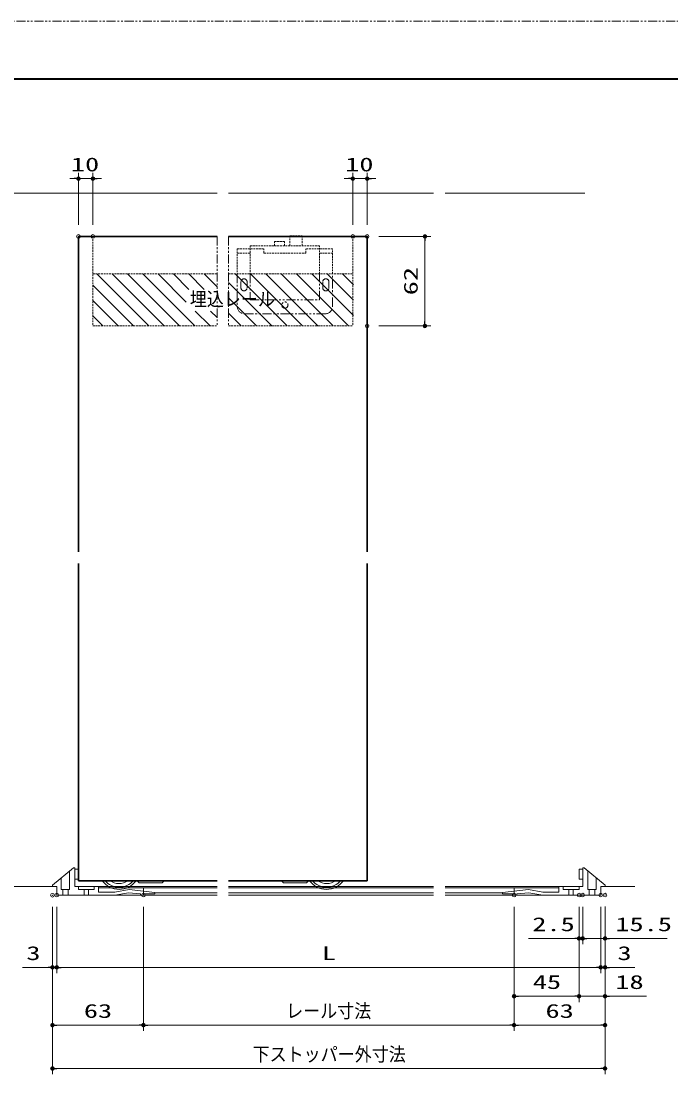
# Model space of a CAD drawing. Units: millimetres, scale not verified. Extents: x -1306 to 1306, y -607 to 607.
# Drawn here: x -691 to -241, y -144 to 594 of the extents above; entities that cross this region are included whole.
import ezdxf
from ezdxf.enums import TextEntityAlignment as Align

# ---------------------------------------------------------------- set-up
doc = ezdxf.new("R2010")
doc.units = ezdxf.units.MM
doc.header["$LTSCALE"] = 5
doc.header["$PDMODE"] = 32
doc.header["$PDSIZE"] = 2.5
doc.linetypes.add('USER1', pattern=[2.5, 1.25, -0.25, 0.25, -0.25, 0.25, -0.25])
doc.linetypes.add('USER2', pattern=[0.375, 0.25, -0.125])
for name, color, linetype, lineweight in [('0-1_線(黄)', 2, 'Continuous', 15), ('0-3_陰線', 1, 'USER1', 9), ('0-A_点線(青)', 4, 'USER2', 9), ('0-B_点線(水)', 4, 'USER2', 9), ('0-D_線(白)', 7, 'Continuous', 30), ('1-0_線(水)', 4, 'Continuous', 9), ('1-1_寸法線', 3, 'Continuous', 13), ('1-2_ハッチング', 6, 'Continuous', 9), ('1-4_DEFPOINTS', 7, 'Continuous', 5), ('1-5_0', 3, 'Continuous', 25), ('1-8_図面枠', 7, 'Continuous', 35)]:
    doc.layers.add(name, color=color, linetype=linetype, lineweight=lineweight)
doc.styles.add('ＭＳ ゴシック', font='')
doc.styles.get('ＭＳ ゴシック').set_extended_font_data('MS Gothic')

# ---------------------------------------------------------------- blocks, each defined once
blk = doc.blocks.new('_DOT')
at = {"layer": '1-5_0'}
blk.add_line((-2.5, 0), (-5, 0), dxfattribs=at)
for points in [[(0, 0), (-2.5, 0), (-2.48, 0.313)], [(0, 0), (-2.48, -0.313), (-2.5, 0)], [(0, 0), (-2.48, 0.313), (-2.421, 0.622)], [(0, 0), (-2.421, -0.622), (-2.48, -0.313)], [(0, 0), (-2.421, 0.622), (-2.324, 0.92)], [(0, 0), (-2.324, -0.92), (-2.421, -0.622)], [(0, 0), (-2.324, 0.92), (-2.191, 1.204)], [(0, 0), (-2.191, -1.204), (-2.324, -0.92)], [(0, 0), (-2.191, 1.204), (-2.023, 1.469)], [(0, 0), (-2.023, -1.469), (-2.191, -1.204)], [(0, 0), (-2.023, 1.469), (-1.822, 1.711)], [(0, 0), (-1.822, -1.711), (-2.023, -1.469)], [(0, 0), (-1.822, 1.711), (-1.594, 1.926)], [(0, 0), (-1.594, -1.926), (-1.822, -1.711)], [(0, 0), (-1.594, 1.926), (-1.34, 2.111)], [(0, 0), (-1.34, -2.111), (-1.594, -1.926)], [(0, 0), (-1.34, 2.111), (-1.064, 2.262)], [(0, 0), (-1.064, -2.262), (-1.34, -2.111)], [(0, 0), (-1.064, 2.262), (-0.773, 2.378)], [(0, 0), (-0.773, -2.378), (-1.064, -2.262)], [(0, 0), (-0.773, 2.378), (-0.468, 2.456)], [(0, 0), (-0.468, -2.456), (-0.773, -2.378)], [(0, 0), (-0.468, 2.456), (-0.157, 2.495)], [(0, 0), (-0.157, -2.495), (-0.468, -2.456)], [(0, 0), (-0.157, 2.495), (0.157, 2.495)], [(0, 0), (0.157, -2.495), (-0.157, -2.495)], [(0, 0), (0.157, 2.495), (0.468, 2.456)], [(0, 0), (0.468, 2.456), (0.773, 2.378)], [(0, 0), (0.773, 2.378), (1.064, 2.262)], [(0, 0), (1.064, 2.262), (1.34, 2.111)], [(0, 0), (1.34, 2.111), (1.594, 1.926)], [(0, 0), (1.594, 1.926), (1.822, 1.711)], [(0, 0), (1.822, 1.711), (2.023, 1.469)], [(0, 0), (2.023, 1.469), (2.191, 1.204)], [(0, 0), (2.191, 1.204), (2.324, 0.92)], [(0, 0), (2.324, 0.92), (2.421, 0.622)], [(0, 0), (2.421, 0.622), (2.48, 0.313)], [(0, 0), (2.48, 0.313), (2.5, 0)], [(0, 0), (0.468, -2.456), (0.157, -2.495)], [(0, 0), (0.773, -2.378), (0.468, -2.456)], [(0, 0), (1.064, -2.262), (0.773, -2.378)], [(0, 0), (1.34, -2.111), (1.064, -2.262)], [(0, 0), (1.594, -1.926), (1.34, -2.111)], [(0, 0), (1.822, -1.711), (1.594, -1.926)], [(0, 0), (2.023, -1.469), (1.822, -1.711)], [(0, 0), (2.191, -1.204), (2.023, -1.469)], [(0, 0), (2.324, -0.92), (2.191, -1.204)], [(0, 0), (2.421, -0.622), (2.324, -0.92)], [(0, 0), (2.48, -0.313), (2.421, -0.622)], [(0, 0), (2.5, 0), (2.48, -0.313)]]:
    blk.add_solid(points, dxfattribs=at)

msp = doc.modelspace()

# ---------------------------------------------------------------- linework, layer by layer
at = {"layer": '0-1_線(黄)'}
for p, q in [((-1235.181, 475.092), (-555.218, 475.092)), ((-547.218, 475.092), (-405.218, 475.092)), ((-397.218, 475.092), (-300.409, 475.092)), ((-749.267, -4.908), (-669.217, -4.908)), ((-286.469, -4.908), (-265.941, -4.908))]:
    msp.add_line(p, q, dxfattribs=at)
at = {"layer": '0-3_陰線', "color": 4}
msp.add_line((387.036, 594), (-1292.964, 594), dxfattribs=at)
at = {"layer": '0-3_陰線'}
for p, q in [((-555.218, 445.092), (-555.218, 383.092)), ((-547.218, 445.092), (-547.218, 383.092)), ((-541.219, 419.092), (-541.219, 396.592)), ((-538.719, 413.592), (-538.719, 409.592)), ((-534.419, 413.592), (-534.419, 409.592)), ((-482.019, 413.592), (-482.019, 409.592)), ((-477.719, 413.592), (-477.719, 409.592)), ((-475.219, 396.592), (-475.219, 419.092)), ((-536.219, 391.592), (-480.219, 391.592))]:
    msp.add_line(p, q, dxfattribs=at)
msp.add_lwpolyline([(-532.219, 419.092), (-532.219, 401.092), (-484.219, 401.092), (-484.219, 419.092)], dxfattribs=at)
msp.add_circle((-508.219, 397.592), 2.15, dxfattribs=at)
for centre, radius, start, end in [((-536.569, 413.592), 2.15, 0, 180), ((-479.869, 413.592), 2.15, 0, 180), ((-536.569, 409.592), 2.15, 180, 0), ((-479.869, 409.592), 2.15, 180, 0), ((-536.219, 396.592), 5, 180, 270), ((-480.219, 396.592), 5, 270, 0)]:
    msp.add_arc(centre, radius, start, end, dxfattribs=at)
at = {"layer": '0-A_点線(青)'}
for p, q in [((-593.217, -2.408), (-592.217, -1.408)), ((-592.217, -0.908), (-592.217, -1.408)), ((-510.219, -0.908), (-510.219, -1.408)), ((-509.219, -2.408), (-510.219, -1.408))]:
    msp.add_line(p, q, dxfattribs=at)
for points in [[(-608.933, -2.408), (-609.217, -2.408), (-610.717, -0.908)], [(-493.503, -2.408), (-493.219, -2.408), (-491.719, -0.908)]]:
    msp.add_lwpolyline(points, dxfattribs=at)
at = {"layer": '0-B_点線(水)'}
for p, q in [((-641.217, 445.092), (-641.217, 383.092)), ((-504.719, 445.592), (-504.719, 438.592)), ((-461.219, 445.092), (-461.219, 383.092)), ((-541.219, 436.592), (-522.719, 436.592)), ((-541.219, 436.592), (-541.219, 419.092)), ((-532.219, 438.592), (-484.219, 438.592)), ((-532.219, 438.592), (-532.219, 419.092)), ((-522.719, 433.592), (-522.719, 436.592)), ((-508.519, 441.592), (-508.519, 438.592)), ((-475.219, 436.592), (-493.719, 436.592)), ((-493.719, 433.592), (-493.719, 436.592)), ((-484.219, 419.092), (-484.219, 438.592)), ((-475.219, 419.092), (-475.219, 436.592)), ((-541.219, 433.592), (-532.219, 433.592)), ((-522.719, 433.592), (-493.719, 433.592)), ((-475.219, 433.592), (-484.219, 433.592)), ((-641.217, 419.092), (-555.218, 419.092)), ((-547.218, 419.092), (-461.219, 419.092)), ((-641.217, 383.092), (-555.218, 383.092)), ((-547.218, 383.092), (-461.219, 383.092))]:
    msp.add_line(p, q, dxfattribs=at)
for points in [[(-504.719, 445.592), (-496.219, 445.592), (-496.219, 438.592)], [(-508.519, 441.592), (-515.519, 441.592), (-515.519, 438.592)]]:
    msp.add_lwpolyline(points, dxfattribs=at)
at = {"layer": '0-D_線(白)'}
for p, q in [((-651.217, 445.092), (-651.217, 358.233)), ((-651.217, 445.092), (-555.218, 445.092)), ((-651.217, 445.092), (-651.217, 226.777)), ((-547.218, 445.092), (-451.219, 445.092)), ((-451.219, 445.092), (-451.219, 226.777)), ((-651.217, 218.777), (-651.217, 67.275)), ((-651.217, 218.777), (-651.217, -0.908)), ((-451.219, 218.777), (-451.219, -0.908)), ((-651.217, 59.275), (-651.217, -0.908)), ((-651.217, -0.908), (-555.218, -0.908)), ((-547.218, -0.908), (-451.219, -0.908))]:
    msp.add_line(p, q, dxfattribs=at)
at = {"layer": '1-0_線(水)'}
for p, q in [((-653.717, -4.908), (-653.717, 8.092)), ((-301.969, -4.908), (-301.969, 8.092)), ((-663.117, -6.908), (-663.117, 1.14)), ((-657.317, -6.908), (-657.317, 5.94)), ((-653.717, 7.092), (-651.217, 7.092)), ((-653.717, 0.092), (-651.217, 0.092)), ((-651.217, 0.092), (-651.217, 7.092)), ((-301.969, 7.092), (-304.469, 7.092)), ((-304.469, 7.092), (-304.469, 0.092)), ((-301.969, 0.092), (-304.469, 0.092)), ((-298.369, -6.908), (-298.369, 5.94)), ((-292.569, -6.908), (-292.569, 1.14)), ((-669.217, -4.908), (-669.217, -3.908)), ((-669.217, -4.908), (-666.217, -4.908)), ((-666.217, -10.908), (-666.217, -4.908)), ((-666.217, -10.908), (-666.217, -4.908)), ((-663.117, -6.908), (-657.317, -6.908)), ((-662.117, -10.908), (-662.117, -6.908)), ((-658.317, -10.908), (-658.317, -6.908)), ((-653.717, -4.908), (-555.218, -4.908)), ((-651.217, -6.908), (-651.217, -4.908)), ((-651.217, -6.908), (-640.217, -6.908)), ((-647.217, -10.908), (-647.217, -6.908)), ((-644.217, -10.908), (-644.217, -6.908)), ((-640.217, -6.908), (-640.217, -4.908)), ((-637.217, -8.908), (-637.217, -4.908)), ((-637.217, -5.908), (-555.218, -5.908)), ((-626.086, -8.908), (-616.136, -7.112)), ((-616.136, -7.112), (-598.217, -9.092)), ((-593.217, -2.408), (-608.933, -2.408)), ((-606.217, -10.908), (-606.217, -5.908)), ((-547.218, -4.908), (-405.218, -4.908)), ((-547.218, -5.908), (-405.218, -5.908)), ((-509.219, -2.408), (-493.503, -2.408)), ((-397.218, -4.908), (-301.969, -4.908)), ((-397.218, -5.908), (-318.469, -5.908)), ((-339.55, -7.112), (-357.469, -9.092)), ((-349.469, -10.908), (-349.469, -5.908)), ((-329.6, -8.908), (-339.55, -7.112)), ((-318.469, -8.908), (-318.469, -4.908)), ((-315.469, -6.908), (-315.469, -4.908)), ((-304.469, -6.908), (-315.469, -6.908)), ((-311.469, -10.908), (-311.469, -6.908)), ((-308.469, -10.908), (-308.469, -6.908)), ((-304.469, -6.908), (-304.469, -4.908)), ((-292.569, -6.908), (-298.369, -6.908)), ((-297.369, -10.908), (-297.369, -6.908)), ((-293.569, -10.908), (-293.569, -6.908)), ((-289.469, -4.908), (-286.469, -4.908)), ((-289.469, -10.908), (-289.469, -4.908)), ((-286.469, -4.908), (-286.469, -3.908)), ((-666.217, -10.908), (-555.218, -10.908)), ((-637.217, -8.908), (-626.086, -8.908)), ((-626.086, -10.908), (-616.5, -9.311)), ((-616.5, -9.311), (-608.217, -9.908)), ((-608.217, -10.908), (-608.217, -9.908)), ((-598.217, -9.408), (-555.218, -9.408)), ((-547.218, -9.408), (-405.218, -9.408)), ((-547.218, -10.908), (-405.218, -10.908)), ((-397.218, -9.408), (-357.469, -9.408)), ((-397.218, -10.908), (-289.469, -10.908)), ((-339.187, -9.311), (-347.469, -9.908)), ((-347.469, -10.908), (-347.469, -9.908)), ((-329.6, -10.908), (-339.187, -9.311)), ((-318.469, -8.908), (-329.6, -8.908))]:
    msp.add_line(p, q, dxfattribs=at)
for points in [[(-669.217, -3.908), (-654.717, 8.092), (-653.717, 8.092)], [(-286.469, -3.908), (-300.969, 8.092), (-301.969, 8.092)], [(-606.217, -9.908), (-598.217, -9.945), (-598.217, -9.092)], [(-349.469, -9.908), (-357.469, -9.945), (-357.469, -9.092)]]:
    msp.add_lwpolyline(points, dxfattribs=at)
for centre, radius, start, end in [((-623.017, 7.592), 14.5, 215.8883, 270), ((-623.017, 7.592), 13, 220.83222, 319.16778), ((-623.217, 7.592), 10.5, 234.04943, 305.95057), ((-623.017, 7.592), 14.5, 270, 324.1117), ((-479.419, 7.592), 14.5, 215.8883, 270), ((-479.419, 7.592), 13, 220.83222, 319.16778), ((-479.219, 7.592), 10.5, 234.04943, 305.95057), ((-479.419, 7.592), 14.5, 270, 324.1117)]:
    msp.add_arc(centre, radius, start, end, dxfattribs=at)
at = {"layer": '1-1_寸法線'}
for p, q in [((-651.217, 453.092), (-651.217, 489.092)), ((-641.217, 453.092), (-641.217, 489.092)), ((-461.219, 453.092), (-461.219, 489.092)), ((-451.219, 453.092), (-451.219, 489.092)), ((-654.217, 485.092), (-657.217, 485.092)), ((-651.217, 485.092), (-641.217, 485.092)), ((-638.217, 485.092), (-635.217, 485.092)), ((-464.219, 485.092), (-467.219, 485.092)), ((-461.219, 485.092), (-451.219, 485.092)), ((-448.219, 485.092), (-445.219, 485.092)), ((-443.219, 445.092), (-407.219, 445.092)), ((-411.219, 442.092), (-411.219, 386.092)), ((-443.219, 383.092), (-407.219, 383.092)), ((-669.217, -18.971), (-669.217, -64.908)), ((-669.217, -18.971), (-669.217, -104.908)), ((-669.217, -18.971), (-669.217, -134.908)), ((-666.217, -18.908), (-666.217, -64.908)), ((-666.217, -18.908), (-666.217, -64.908)), ((-606.217, -18.908), (-606.217, -104.908)), ((-606.217, -18.908), (-606.217, -104.908)), ((-349.469, -18.908), (-349.469, -104.908)), ((-349.469, -18.908), (-349.469, -84.908)), ((-349.469, -18.908), (-349.469, -104.908)), ((-304.469, -18.908), (-304.469, -44.908)), ((-304.469, -18.908), (-304.469, -84.908)), ((-304.469, -18.908), (-304.469, -84.908)), ((-301.969, -18.908), (-301.969, -44.908)), ((-301.969, -18.908), (-301.969, -44.908)), ((-289.469, -18.908), (-289.469, -64.908)), ((-289.469, -18.908), (-289.469, -64.908)), ((-286.469, -18.877), (-286.469, -64.908)), ((-286.469, -18.877), (-286.469, -134.908)), ((-286.469, -18.877), (-286.469, -44.908)), ((-286.469, -18.877), (-286.469, -84.908)), ((-286.469, -18.877), (-286.469, -104.908)), ((-307.469, -40.908), (-339.422, -40.908)), ((-304.969, -40.908), (-307.969, -40.908)), ((-301.969, -40.908), (-304.469, -40.908)), ((-301.969, -40.908), (-286.469, -40.908)), ((-298.969, -40.908), (-295.969, -40.908)), ((-283.469, -40.908), (-243.422, -40.908)), ((-672.217, -60.908), (-689.884, -60.908)), ((-666.217, -60.908), (-669.217, -60.908)), ((-663.217, -60.908), (-292.469, -60.908)), ((-663.217, -60.908), (-660.217, -60.908)), ((-292.469, -60.908), (-295.469, -60.908)), ((-289.469, -60.908), (-286.469, -60.908)), ((-283.469, -60.908), (-265.803, -60.908)), ((-307.469, -80.908), (-346.469, -80.908)), ((-307.469, -80.908), (-310.469, -80.908)), ((-304.469, -80.908), (-286.469, -80.908)), ((-283.469, -80.908), (-257.707, -80.908)), ((-666.217, -100.908), (-609.217, -100.908)), ((-352.469, -100.908), (-603.217, -100.908)), ((-346.469, -100.908), (-289.469, -100.908)), ((-289.469, -130.908), (-666.217, -130.908))]:
    msp.add_line(p, q, dxfattribs=at)
at = {"layer": '1-2_ハッチング'}
for p, q in [((-602.423, 383.092), (-638.423, 419.092)), ((-591.817, 383.092), (-627.817, 419.092)), ((-581.21, 383.092), (-617.21, 419.092)), ((-570.603, 383.092), (-606.603, 419.092)), ((-576.571, 399.666), (-595.997, 419.092)), ((-574.706, 408.407), (-585.39, 419.092)), ((-564.099, 408.407), (-574.784, 419.092)), ((-555.218, 410.133), (-564.177, 419.092)), ((-506.611, 383.092), (-542.611, 419.092)), ((-496.004, 383.092), (-532.004, 419.092)), ((-485.398, 383.092), (-521.398, 419.092)), ((-474.791, 383.092), (-510.791, 419.092)), ((-464.185, 383.092), (-500.185, 419.092)), ((-460.789, 390.303), (-489.578, 419.092)), ((-460.789, 400.909), (-478.971, 419.092)), ((-460.789, 411.516), (-468.365, 419.092)), ((-613.03, 383.092), (-641.217, 411.279)), ((-517.218, 383.092), (-547.218, 413.092)), ((-623.636, 383.092), (-641.217, 400.672)), ((-527.824, 383.092), (-547.218, 402.485)), ((-559.997, 383.092), (-570.313, 393.407)), ((-555.218, 388.919), (-559.706, 393.407)), ((-538.431, 383.092), (-547.218, 391.879)), ((-634.243, 383.092), (-641.217, 390.065))]:
    msp.add_line(p, q, dxfattribs=at)
at = {"layer": '1-4_DEFPOINTS'}
for p in [(-641.217, 485.092), (-451.219, 485.092), (-651.217, 445.092), (-641.217, 445.092), (-461.219, 445.092), (-451.219, 445.092), (-451.219, 445.092), (-451.219, 383.092), (-411.219, 383.092), (-669.217, -10.971), (-669.217, -10.971), (-666.217, -10.908), (-666.217, -10.908), (-606.217, -10.908), (-606.217, -10.908), (-349.469, -10.908), (-304.469, -10.908), (-301.969, -10.908), (-289.469, -10.908), (-286.469, -10.877), (-301.969, -40.908), (-286.469, -40.908), (-666.217, -60.908), (-289.469, -60.908), (-349.469, -80.908), (-286.469, -80.908), (-606.217, -100.908), (-606.217, -100.908), (-286.469, -100.908), (-669.217, -130.908)]:
    msp.add_point(p, dxfattribs=at)
at = {"layer": '1-8_図面枠'}
msp.add_lwpolyline([(-1252.964, -554), (347.036, -554), (347.036, 554), (-1252.964, 554)], close=True, dxfattribs=at)

# ---------------------------------------------------------------- block references
at = {"layer": '1-1_寸法線', "xscale": 0.6, "yscale": 0.6}
for p in [(-651.217, 485.092), (-461.219, 485.092), (-304.469, -40.908), (-301.969, -40.908), (-669.217, -60.908), (-289.469, -60.908), (-289.469, -60.908), (-304.469, -80.908), (-304.469, -80.908), (-606.217, -100.908), (-349.469, -100.908), (-286.469, -100.908), (-286.469, -130.908)]:
    msp.add_blockref('_DOT', p, dxfattribs=at)
for p, rotation in [((-641.217, 485.092), 180), ((-451.219, 485.092), 180), ((-411.219, 445.092), 90), ((-411.219, 383.092), 270), ((-301.969, -40.908), 180), ((-286.469, -40.908), 180), ((-666.217, -60.908), 180), ((-666.217, -60.908), 180), ((-286.469, -60.908), 180), ((-349.469, -80.908), 180), ((-286.469, -80.908), 180), ((-669.217, -100.908), 180), ((-606.217, -100.908), 180), ((-349.469, -100.908), 180), ((-669.217, -130.908), 180)]:
    msp.add_blockref('_DOT', p, dxfattribs=dict(at, rotation=rotation))

# ---------------------------------------------------------------- texts
at = {"layer": '1-1_寸法線', "style": 'ＭＳ ゴシック'}
for s, width, p in [('10', 1.5, (-656.455, 487.241)), ('10', 1.5, (-466.457, 487.241)), ('埋込レール', 0.9, (-574.071, 394.057)), ('2.5', 1.5, (-336.85, -38.759)), ('15.5', 1.5, (-279.327, -38.759)), ('3', 1.5, (-687.312, -58.759)), ('L', 1.5, (-482.605, -58.759)), ('3', 1.5, (-277.898, -58.759)), ('18', 1.5, (-279.327, -78.759)), ('45', 1.5, (-336.493, -78.759)), ('63', 1.5, (-647.479, -98.759)), ('レール寸法', 0.9, (-507.366, -98.759)), ('63', 1.5, (-327.731, -98.759)), ('下ストッパー外寸法', 0.9, (-530.616, -128.759))]:
    msp.add_text(s, height=9.604, dxfattribs=dict(at, width=width)).set_placement(p, align=Align.BOTTOM_LEFT)
at = {"layer": '1-1_寸法線', "style": 'ＭＳ ゴシック', "width": 1.5}
msp.add_text('62', height=9.604, rotation=90, dxfattribs=at).set_placement((-413.369, 404.33), align=Align.BOTTOM_LEFT)

doc.saveas('drawing.dxf')
